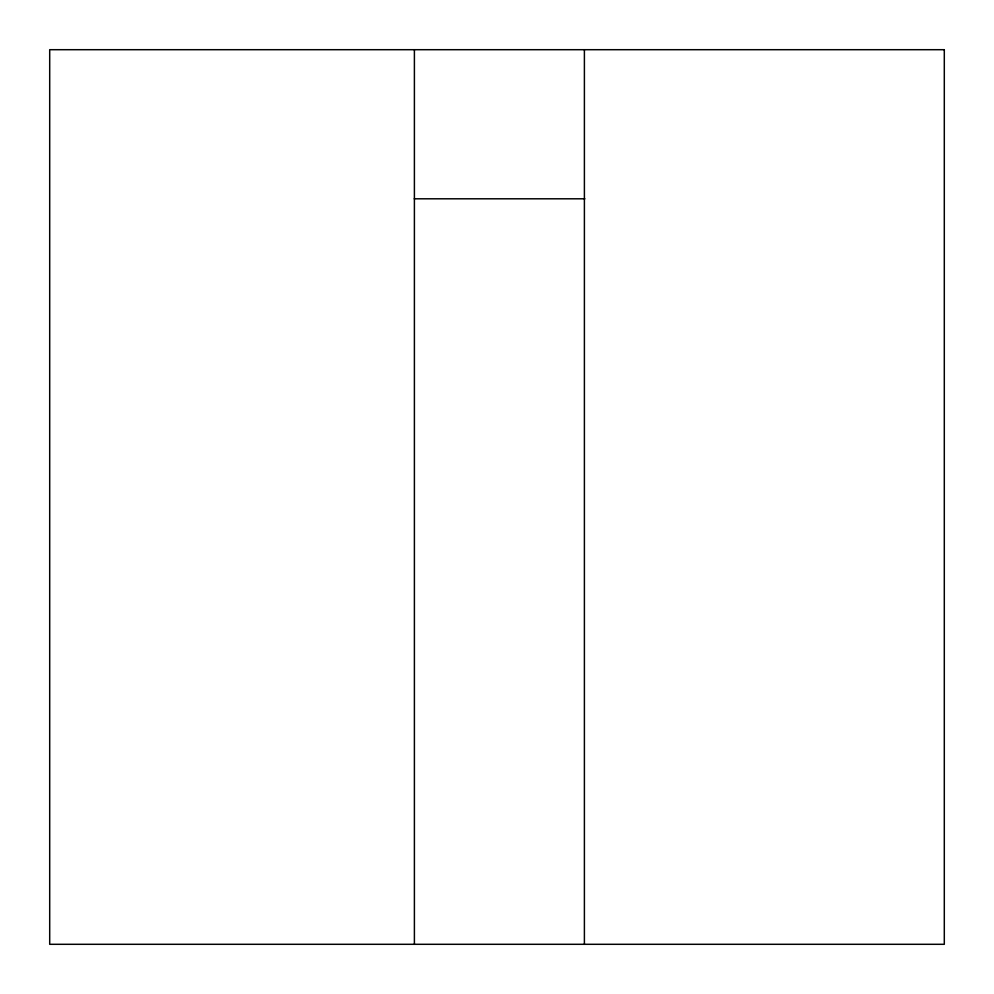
<?xml version="1.0" encoding="UTF-8"?>
<svg xmlns="http://www.w3.org/2000/svg" width="994" height="994" viewBox="0 0 994 994"><rect width="100%" height="100%" fill="white"/><g stroke="black" fill="none" stroke-linecap="round" stroke-linejoin="round"><path stroke-width="1.49" d="M414.249 198.8L584.87 198.8M584.397 49.7L584.397 944.3M414.399 49.7L414.399 944.3M944.3 49.7L49.7 49.7L49.7 944.3L944.3 944.3L944.3 49.7"/></g></svg>
